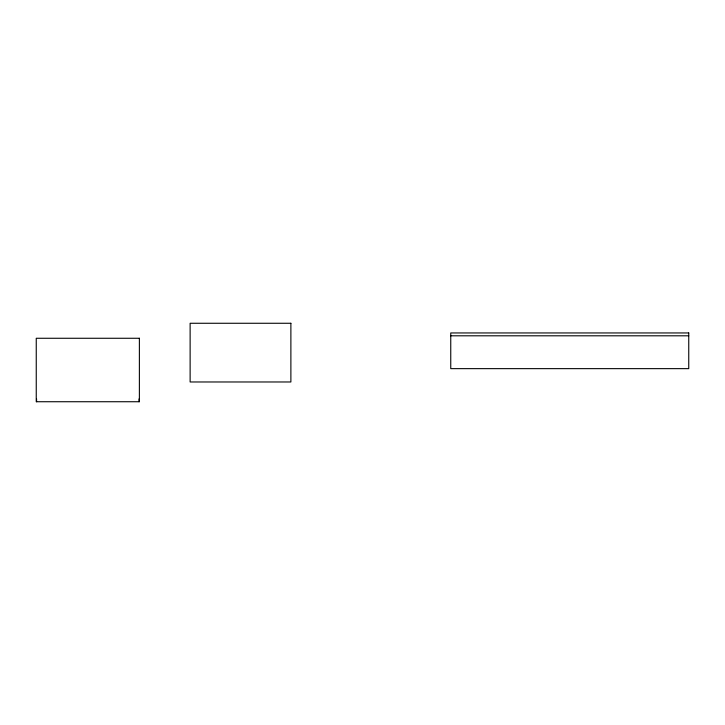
<?xml version="1.0" encoding="UTF-8"?>
<svg xmlns="http://www.w3.org/2000/svg" width="725" height="725" viewBox="0 0 725 725"><rect width="100%" height="100%" fill="white"/><g stroke="black" fill="none" stroke-linecap="round" stroke-linejoin="round"><path stroke-width="1.09" d="M450.751 335.802L688.75 335.802M139.064 398.877L139.064 401.732M36.567 398.877L36.567 401.732M290.879 323.268L190.122 323.268L190.122 381.975L290.879 381.975L290.879 323.268M688.75 332.947L450.751 332.947L450.751 368.644L688.75 368.644L688.75 332.947M139.381 338.267L36.25 338.267L36.25 401.732L139.381 401.732L139.381 338.267"/></g></svg>
